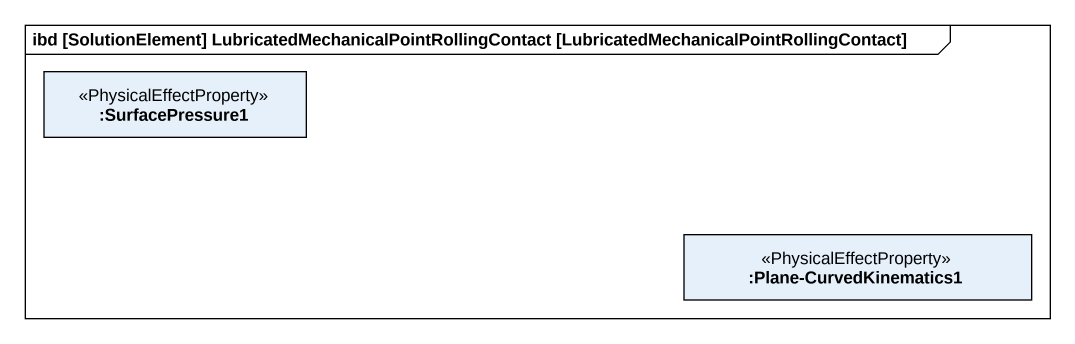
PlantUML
@startuml
mainframe ibd [SolutionElement] LubricatedMechanicalPointRollingContact [LubricatedMechanicalPointRollingContact]
rectangle ":SurfacePressure1" as SurfacePressure1 <<PhysicalEffectProperty>>
rectangle ":Plane-CurvedKinematics1" as Plane_CurvedKinematics1 <<PhysicalEffectProperty>>
@enduml
